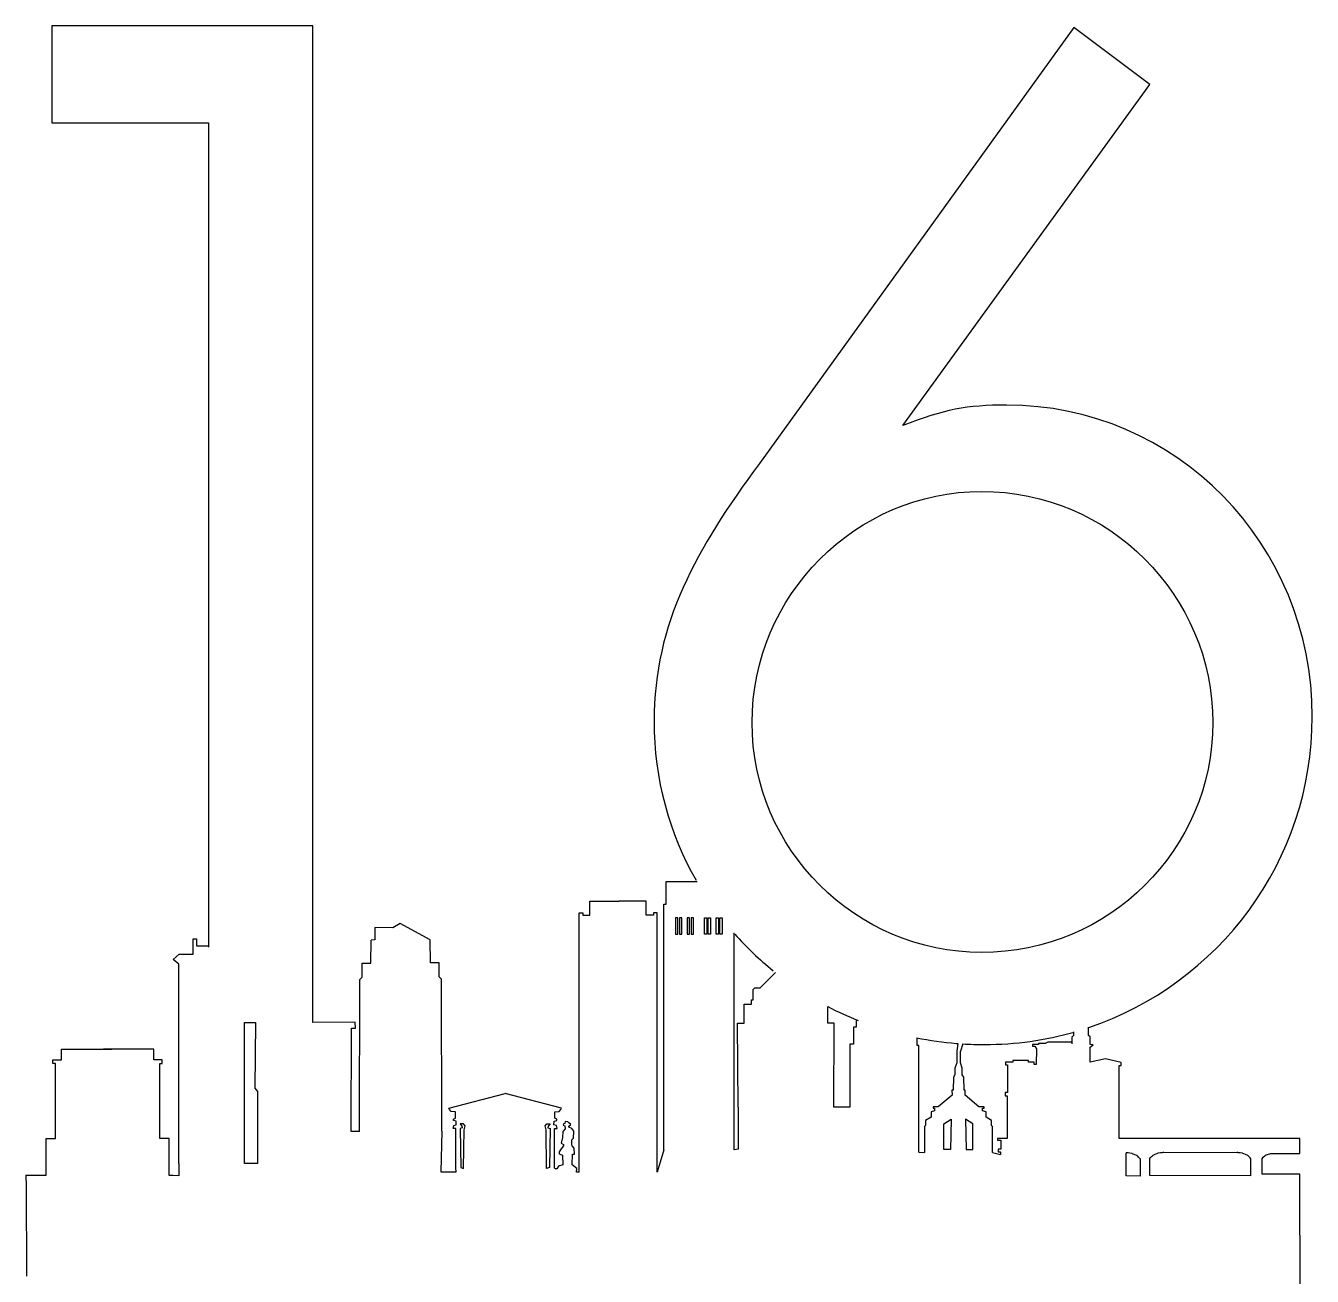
# Model space of a CAD drawing. Extents: x -114 to 91, y 6 to 357.
# Drawn here: x -114 to 91.1, y 157.6 to 356.8 of the extents above; entities that cross this region are included whole.
import ezdxf

# ---------------------------------------------------------------- set-up
doc = ezdxf.new("R2010")
doc.units = 0
doc.layers.add('outline', color=7, linetype='CONTINUOUS')

msp = doc.modelspace()

# ---------------------------------------------------------------- linework, layer by layer
at = {"layer": 'outline', "color": 7}
for points in [[(-68.236993, 198.313458), (-68.236993, 356.836711), (-109.843047, 356.836711), (-109.843047, 341.383033), (-84.879417, 341.383033), (-84.879417, 210.021805)], [(25.811036, 293.127559), (65.215491, 347.454409), (53.091045, 356.547743), (2.961118, 287.065335)], [(-12.260943, 177.735691), (-12.260943, 216.844255), (-11.925987, 216.844255), (-11.925987, 220.500146), (-6.983598, 220.497511)], [(-25.77047, 174.151192), (-25.77047, 215.46997), (-25.195271, 215.46997), (-25.195271, 215.085718), (-24.042519, 215.085718), (-24.042519, 217.333581), (-19.693401, 217.333581), (-19.4182, 217.333581)], [(-13.341131, 174.15111), (-13.341131, 215.46997), (-13.916329, 215.46997), (-13.916329, 215.085718), (-15.069082, 215.085718), (-15.069082, 217.333581), (-19.4182, 217.333581)], [(-49.507182, 211.201719), (-54.326398, 213.806698), (-55.498639, 213.103354), (-58.338068, 213.155445), (-58.36413, 211.175658), (-58.928896, 211.148618)], [(-89.585278, 175.535924), (-89.585278, 207.296586), (-90.472105, 208.031778), (-89.526852, 208.872005), (-87.28625, 208.906994), (-87.28625, 211.357654), (-86.79612, 211.357654), (-86.79612, 210.202343), (-84.879716, 210.202343)], [(-1.084061, 177.735693), (-1.084061, 212.299849)], [(-60.769039, 180.619916), (-60.717109, 204.867854), (-60.335577, 205.235291), (-60.335577, 207.449534), (-58.954936, 207.449534), (-58.928901, 211.148604)], [(-47.66706, 180.673026), (-47.71899, 204.920966), (-48.100522, 205.288406), (-48.100522, 207.502646), (-49.481163, 207.502646), (-49.507224, 211.201719)], [(-0.440204, 184.5359), (-0.513044, 197.927873), (0.522611, 197.927873), (0.522611, 200.911174), (1.728295, 200.911174), (1.728295, 201.622223), (1.975617, 201.622223), (1.975617, 203.276171), (2.253855, 203.554409), (3.073103, 203.554409), (5.511884, 205.993193)], [(14.832463, 184.50252), (14.905303, 197.894503), (13.869647, 197.894503), (13.869647, 200.562056)], [(-77.373969, 198.020585), (-77.454627, 187.567536), (-77.050645, 187.005476), (-77.050645, 175.535984), (-79.105672, 175.535984)], [(-79.105645, 198.02057), (-77.373969, 198.020585)], [(-79.105645, 175.535924), (-79.105645, 198.02057)], [(-68.236996, 198.020464), (-68.236993, 198.313458)], [(-60.769007, 180.619895), (-62.089222, 180.645295), (-62.037131, 197.108762), (-61.437985, 197.108762), (-61.464046, 198.046552), (-68.236996, 198.020464)], [(18.380572, 198.468583), (18.380572, 197.279101), (17.971161, 197.279101), (17.971161, 194.532732), (17.374125, 194.532732), (17.374125, 184.502512), (14.832455, 184.502512)], [(60.324377, 179.521271), (60.324377, 191.14344), (60.627852, 191.14344), (60.627852, 191.65044), (58.120994, 192.241951), (55.698619, 191.70678), (55.698619, 194.072812), (56.177468, 194.438979), (55.670455, 194.49528), (55.670455, 194.59529), (55.670457, 195.719229), (55.433041, 195.961079), (55.433041, 197.242761)], [(28.399028, 177.338702), (28.399028, 194.362163), (28.120787, 194.362163), (28.120789, 195.5492)], [(52.847581, 194.854251), (48.96635, 194.854251), (48.493171, 194.688762), (47.452208, 194.688762), (47.452208, 194.499481), (46.516361, 194.499481), (46.516361, 194.226111), (46.894913, 194.226111), (47.122611, 193.831702), (47.084183, 191.313472), (46.758209, 191.324272), (46.758209, 191.702812), (45.874955, 191.702812), (45.874955, 191.934142), (43.382922, 191.934142), (43.382922, 191.692292), (42.194733, 191.692292), (42.194733, 191.271692), (42.51018, 191.271692), (42.51018, 186.834381), (42.142158, 186.834381), (42.142158, 186.298112), (42.468117, 186.298112), (42.468117, 179.505473), (40.93293, 179.505473), (40.93293, 179.25311), (41.427138, 179.25311), (41.427138, 177.833581), (41.048593, 177.833581), (41.048593, 177.423511), (41.416615, 177.423511), (41.416615, 176.992402)], [(52.844308, 194.600721), (52.844308, 195.724671), (53.081721, 195.966511), (53.081721, 196.519366)], [(-113.993175, 173.656374), (-110.750743, 173.656374), (-110.750743, 179.507793), (-109.239864, 179.507793), (-109.239864, 191.389413), (-109.239864, 191.498323), (-109.646824, 191.498323), (-109.646824, 192.04283), (-108.276963, 192.04283), (-108.276963, 193.74512), (-100.278106, 193.74512)], [(-90.472902, 173.652053), (-91.123856, 173.652053), (-91.123856, 179.503483), (-92.63473, 179.503483), (-92.63473, 191.385092), (-92.63473, 191.494013), (-92.227782, 191.494013), (-92.227782, 192.038499), (-93.597639, 192.038499), (-93.597639, 193.740799), (-101.596496, 193.740799)], [(34.591722, 194.679038), (34.421193, 193.460992), (34.421193, 191.580802), (34.136314, 190.707182), (34.136314, 189.643642), (33.88942, 189.282782), (33.851461, 187.231671), (33.661543, 187.250671), (33.680524, 186.45301), (31.477471, 184.57282), (30.641827, 184.57282), (30.641827, 184.36391), (30.893125, 184.36391), (30.893125, 183.94354), (30.335572, 183.794162), (30.335572, 182.910761), (29.464333, 182.407751), (29.464333, 181.610093), (29.293404, 181.439172), (29.293404, 177.317943)], [(34.406924, 194.67715), (34.591722, 194.67915)], [(35.385801, 194.60763), (35.009957, 193.46108)], [(40.137744, 177.317932), (40.137744, 181.439161), (39.966817, 181.610093), (39.966817, 182.407743), (39.095579, 182.910753), (39.095579, 183.794151), (38.538025, 183.94354), (38.538025, 184.363903), (38.789324, 184.363903), (38.789324, 184.572802), (37.95368, 184.572802), (35.750627, 186.452992), (35.769605, 187.25066), (35.57969, 187.231761), (35.54173, 189.282882), (35.294837, 189.643721), (35.294837, 190.707272), (35.009957, 191.580902), (35.009957, 193.461082)], [(-45.453112, 174.79527), (-45.453112, 181.111525), (-45.876328, 181.111525), (-45.741468, 181.614823), (-45.36006, 181.716974), (-45.39725, 182.269323), (-45.804494, 182.373183), (-45.804494, 182.604775), (-45.477099, 182.772463), (-45.477099, 183.786574), (-46.171813, 183.834574), (-46.427339, 184.153985), (-46.555104, 184.353605), (-37.57178, 186.693265)], [(-29.690388, 174.795281), (-29.690388, 181.111562), (-29.267171, 181.111562), (-29.402034, 181.614861), (-29.783442, 181.717011), (-29.746252, 182.26936), (-29.339008, 182.373223), (-29.339008, 182.604812), (-29.666406, 182.772503), (-29.666406, 183.786611), (-28.971692, 183.834611), (-28.716165, 184.154022), (-28.588403, 184.353642), (-37.571725, 186.693302)], [(-0.440204, 184.5359), (-0.440204, 177.819312), (-1.084061, 177.735611)], [(-47.667023, 180.673005), (-47.842643, 174.195124), (-45.389175, 174.195124), (-45.453064, 174.795204)], [(-26.945733, 179.311882), (-26.648907, 179.5663), (-26.627687, 180.711211), (-26.924513, 181.114063), (-27.412159, 181.304872), (-27.390939, 181.495692), (-27.094108, 181.771311), (-27.412135, 182.004542), (-27.56055, 182.195351), (-27.984593, 182.258952), (-28.048204, 181.940922), (-28.260227, 181.877322), (-28.302616, 181.665301), (-28.048193, 181.559311), (-28.005802, 181.07166), (-28.387437, 180.647631), (-28.429825, 179.693541), (-28.620646, 178.78185), (-28.28141, 178.569832), (-28.28141, 178.357811), (-28.620646, 177.891371), (-28.981079, 177.382512), (-28.981079, 177.106892), (-28.451029, 176.894871), (-28.387418, 175.304723), (-29.044683, 175.113903), (-29.341513, 174.711072), (-29.489924, 174.711072)], [(89.138074, 177.14756), (89.138074, 179.52127), (60.324375, 179.52127)], [(-25.77047, 174.151192), (-26.203656, 174.13859), (-26.118846, 174.732252), (-26.860918, 175.304702), (-26.818526, 177.043263), (-26.5005, 177.043263), (-26.585309, 177.99735), (-26.903341, 178.379001)], [(-12.260943, 177.735691), (-13.341131, 174.15111)], [(28.399028, 177.338702), (29.293404, 177.3179)], [(40.137744, 177.317932), (41.416615, 176.992402)], [(61.546726, 177.249651), (61.444629, 177.249651)], [(63.690735, 173.523161), (61.444631, 173.57426), (61.444631, 177.249709)], [(63.690732, 173.523161), (63.690732, 176.228701), (63.56311, 176.407361)], [(65.205522, 173.616372), (65.205522, 176.321929), (65.333146, 176.500581)], [(67.349528, 177.342872), (67.451625, 177.342872), (79.174879, 177.29177)], [(79.174879, 177.29182), (79.072779, 177.29182)], [(81.318885, 173.565331), (81.318885, 176.27087), (81.191263, 176.44953)], [(-89.585286, 175.535924), (-89.565548, 173.584225), (-90.472849, 173.652024)], [(-29.690388, 174.795201), (-29.489924, 174.711)], [(89.138074, 164.13036), (89.138074, 173.82945), (83.088907, 173.82945), (83.114437, 176.0245), (83.088907, 176.27974)], [(-113.993127, 173.656374), (-113.947727, 171.949174)], [(81.318885, 173.565331), (65.205511, 173.61643)], [(-113.947764, 171.949174), (-113.878665, 157.573994)], [(89.138074, 164.130361), (89.138074, 6.726952), (-10.894544, 6.726952)]]:
    msp.add_lwpolyline(points, dxfattribs=at)
for points in [[(75.241477, 245.795582)], [(-10.023125, 214.699998), (-10.395595, 214.699998), (-10.395595, 212.079406), (-10.023125, 212.079406), (-10.023125, 214.699998)], [(-9.415819, 214.699998), (-9.788289, 214.699998), (-9.788289, 212.079406), (-9.415819, 212.079406), (-9.415819, 214.699998)], [(-8.163025, 214.713137), (-8.535495, 214.713137), (-8.535495, 212.092545), (-8.163025, 212.092545), (-8.163025, 214.713137)], [(-7.555721, 214.713137), (-7.928191, 214.713137), (-7.928191, 212.092545), (-7.555721, 212.092545), (-7.555721, 214.713137)], [(-5.789281, 214.713137), (-5.416811, 214.713137), (-5.416811, 212.092545), (-5.789281, 212.092545), (-5.789281, 214.713137)], [(-5.181978, 214.713137), (-4.809508, 214.713137), (-4.809508, 212.092545), (-5.181978, 212.092545), (-5.181978, 214.713137)], [(-3.929184, 214.699998), (-3.556714, 214.699998), (-3.556714, 212.079406), (-3.929184, 212.079406), (-3.929184, 214.699998)], [(-2.949409, 214.560467), (-2.949409, 212.079406), (-3.321879, 212.079406), (-3.321879, 214.699998), (-3.055829, 214.699998), (-2.949409, 214.699998)], [(33.414628, 177.773732), (32.351088, 177.773732), (32.351088, 181.837981), (33.509587, 182.597661), (33.414628, 177.773732)], [(35.921555, 177.773732), (36.985096, 177.773732), (36.985096, 181.837981), (35.826596, 182.597661), (35.921555, 177.773732)], [(-44.184829, 174.729664), (-44.087917, 180.912905), (-43.952234, 181.552556), (-44.223598, 181.862675), (-44.746947, 181.843281), (-44.456201, 181.51375), (-44.398041, 181.203629), (-44.746939, 181.12603), (-44.630641, 174.88466), (-44.184829, 174.729669)], [(-30.958671, 174.729683), (-31.05559, 180.912921), (-31.191274, 181.552572), (-30.919912, 181.86269), (-30.396563, 181.843291), (-30.687309, 181.513761), (-30.745469, 181.203642), (-30.396569, 181.12604), (-30.512869, 174.88467), (-30.958671, 174.729683)]]:
    msp.add_lwpolyline(points, close=True, dxfattribs=at)
for points in [[(42.365572, 296.391833), (36.070185, 296.391833), (32.339587, 295.692346), (25.811036, 293.127559)], [(91.096522, 246.728231), (91.096522, 274.241401), (69.412415, 296.391833), (42.365572, 296.391833)], [(2.961118, 287.065335), (-7.064867, 273.541914), (-13.826577, 261.650627), (-13.826577, 246.028744)], [(1.795306, 245.795582), (1.795306, 266.080715), (18.34984, 282.635248), (38.40181, 282.635248)], [(38.40181, 282.635248), (58.686943, 282.635248), (75.241477, 266.080715), (75.241477, 245.795582)], [(55.464606, 197.206881), (76.098592, 204.145896), (91.096522, 223.655133), (91.096522, 246.728231)], [(-13.826577, 246.028744), (-13.826577, 236.776289), (-11.399714, 228.130547), (-7.125378, 220.663082)], [(38.40181, 209.189079), (18.34984, 209.189079), (1.795306, 225.510449), (1.795306, 245.795582)], [(75.241477, 245.795582), (75.241477, 225.510449), (58.686943, 209.189079), (38.40181, 209.189079)], [(-0.964574, 212.098623), (0.907658, 209.993198), (2.9539, 208.040536), (5.153556, 206.260954)], [(13.879018, 200.54329), (15.441361, 199.729267), (17.052052, 198.989884), (18.706321, 198.329846)], [(28.00065, 195.571211), (30.091097, 195.15169), (32.22903, 194.851195), (34.406924, 194.677152)], [(38.868135, 194.499841), (43.805453, 194.499841), (48.590739, 195.190898), (53.130005, 196.482594)], [(35.385801, 194.60763), (36.536222, 194.536131), (37.697365, 194.499841), (38.868135, 194.499841)], [(-26.903341, 178.379001), (-26.924561, 178.484991), (-26.945733, 179.311882), (-26.945733, 179.311882)], [(62.363487, 177.122029), (61.776432, 177.224082), (61.546726, 177.249651), (61.546726, 177.249651)], [(63.18025, 176.790231), (62.644249, 176.99441), (62.363487, 177.122029), (62.363487, 177.122029)], [(63.56311, 176.407361), (63.333402, 176.63709), (63.18025, 176.790231), (63.18025, 176.790231)], [(65.333146, 176.500581), (65.562852, 176.7303), (65.716006, 176.883441), (65.716006, 176.883441)], [(65.716006, 176.883441), (66.252007, 177.087631), (66.532767, 177.21525), (66.532767, 177.21525)], [(66.532767, 177.21525), (67.119822, 177.3173), (67.349528, 177.342872), (67.349528, 177.342872)], [(79.991642, 177.164212), (79.404585, 177.266251), (79.174879, 177.29182), (79.174879, 177.29182)], [(80.808403, 176.83239), (80.2724, 177.03659), (79.991642, 177.164212), (79.991642, 177.164212)], [(81.191263, 176.44953), (80.961557, 176.679252), (80.808403, 176.83239), (80.808403, 176.83239)], [(83.088907, 176.27974), (83.21653, 176.50946), (83.318628, 176.61156), (83.318628, 176.61156)], [(83.318628, 176.61156), (83.599389, 176.84127), (83.80357, 176.91784), (83.80357, 176.91784)], [(83.80357, 176.91784), (84.237478, 177.07098), (84.518249, 177.14756), (84.518249, 177.14756)], [(84.518249, 177.14756), (85.054256, 177.14756), (89.138074, 177.14756), (89.138074, 177.14756)]]:
    msp.add_open_spline(points, degree=3, dxfattribs=at)

doc.saveas('drawing.dxf')
